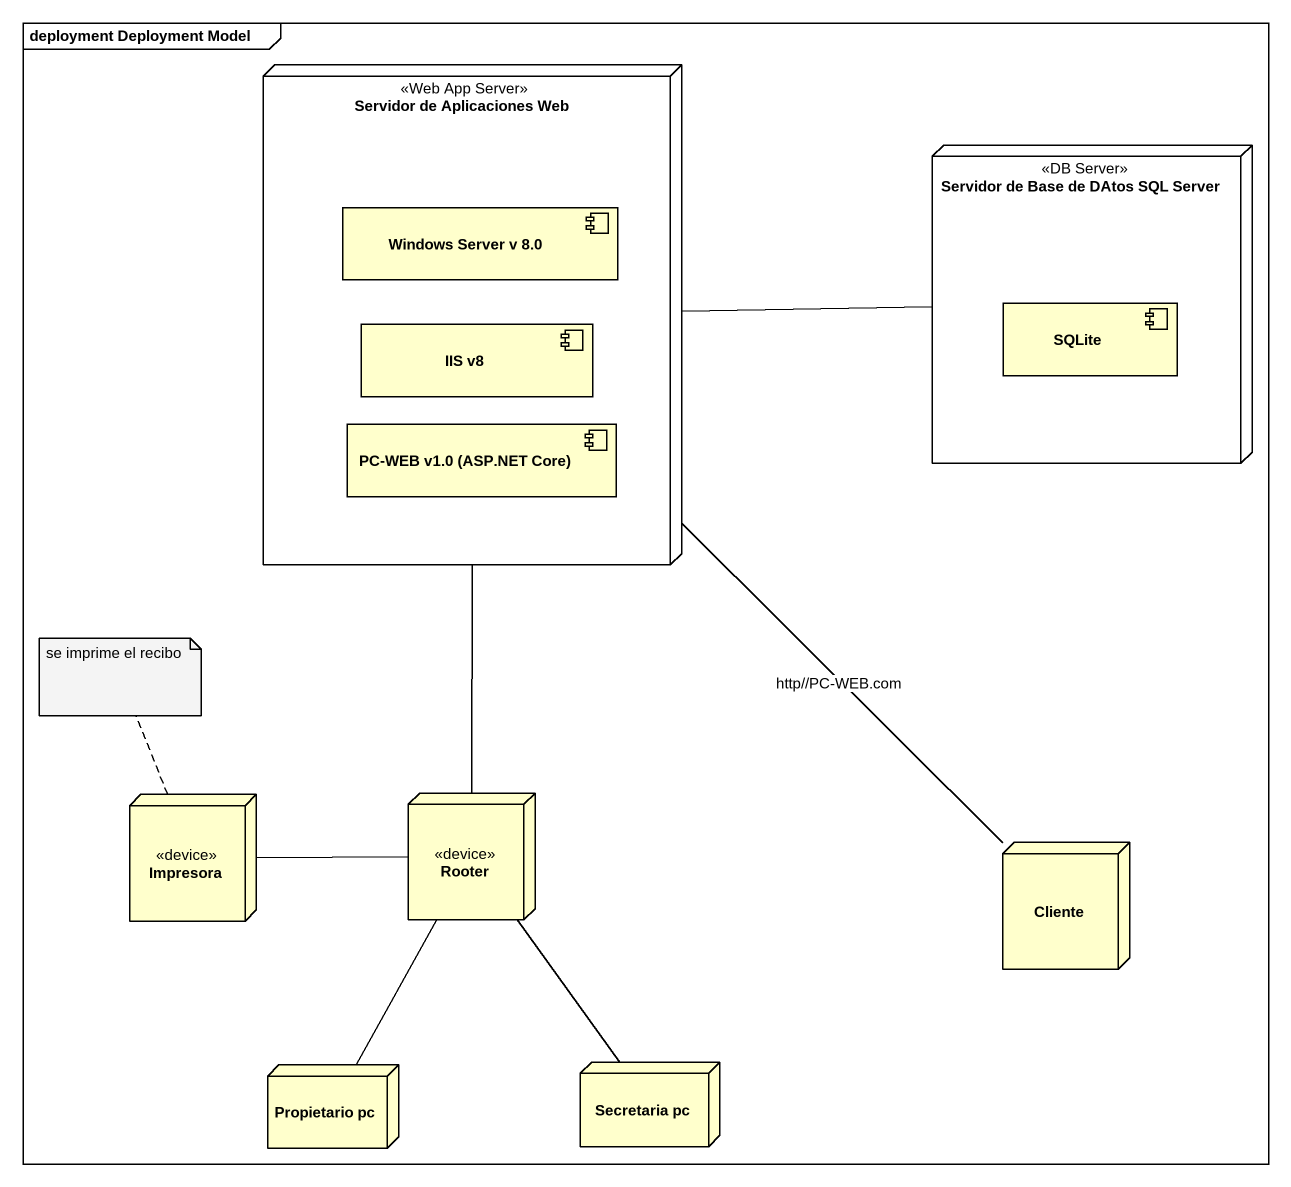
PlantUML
@startuml
mainframe deployment Deployment Model
node "Servidor de Aplicaciones Web" as Servidor_de_Aplicaciones_Web <<Web App Server>> {
  component "Windows Server v 8.0" as Windows_Server_v_8_0
  component "IIS v8" as IIS_v8
  component "PC-WEB v1.0 (ASP.NET Core)" as PC_WEB_v1_0_ASP_NET_Core
}
node "Servidor de Base de DAtos SQL Server" as Servidor_de_Base_de_DAtos <<DB Server>> {
  component SQLite
}
node Impresora <<device>>
node Rooter <<device>>
node Cliente
node "Propietario pc" as Propietario_pc
node "Secretaria pc" as Secretaria_pc
Servidor_de_Aplicaciones_Web -right- Servidor_de_Base_de_DAtos
Impresora -right- Rooter
Rooter -up- Servidor_de_Aplicaciones_Web
Rooter -- Propietario_pc
Rooter -- Secretaria_pc
Cliente -up- Servidor_de_Aplicaciones_Web : http//PC-WEB.com
note top of Impresora : se imprime el recibo
@enduml
